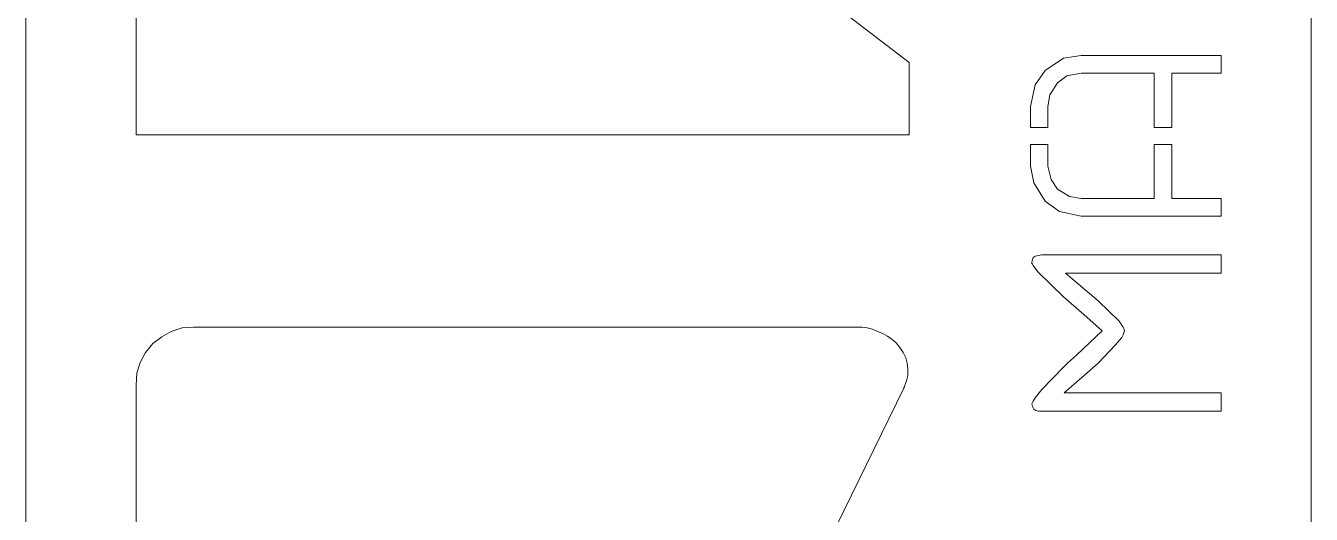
# Model space of a CAD drawing. Header units: inches. Extents: x 0 to 612, y 168 to 624.
# Drawn here: x 4.4 to 70.1, y 315.4 to 340.3 of the extents above; entities that cross this region are included whole.
import ezdxf

# ---------------------------------------------------------------- set-up
doc = ezdxf.new("R2010")
doc.units = ezdxf.units.IN
doc.header["$MEASUREMENT"] = 0
doc.layers.add('Capa 1', color=7, linetype='Continuous')

# ---------------------------------------------------------------- blocks, each defined once
blk = doc.blocks.new('block 1334')
at = {"layer": 'Capa 1', "color": 7, "lineweight": 9, "true_color": 0xffffff}
blk.add_lwpolyline([(65.459, 327.719), (57.503, 327.719)], dxfattribs=at)
blk = doc.blocks.new('block 1335')
at = {"layer": 'Capa 1', "color": 7, "lineweight": 9, "true_color": 0xffffff}
blk.add_lwpolyline([(65.459, 328.652), (65.459, 327.719)], dxfattribs=at)
blk = doc.blocks.new('block 1336')
at = {"layer": 'Capa 1', "color": 7, "lineweight": 9, "true_color": 0xffffff}
blk.add_lwpolyline([(56.604, 333.184), (56.776, 332.492), (57.088, 332.008)], dxfattribs=at)
blk = doc.blocks.new('block 1337')
at = {"layer": 'Capa 1', "color": 7, "lineweight": 9, "true_color": 0xffffff}
blk.add_lwpolyline([(56.604, 334.291), (56.604, 333.184)], dxfattribs=at)
blk = doc.blocks.new('block 1338')
at = {"layer": 'Capa 1', "color": 7, "lineweight": 9, "true_color": 0xffffff}
blk.add_lwpolyline([(55.705, 334.291), (56.604, 334.291)], dxfattribs=at)
blk = doc.blocks.new('block 1339')
at = {"layer": 'Capa 1', "color": 7, "lineweight": 9, "true_color": 0xffffff}
blk.add_lwpolyline([(55.705, 333.184), (55.705, 334.291)], dxfattribs=at)
blk = doc.blocks.new('block 1340')
at = {"layer": 'Capa 1', "color": 7, "lineweight": 9, "true_color": 0xffffff}
blk.add_lwpolyline([(56.465, 331.385), (55.877, 332.319), (55.705, 333.184)], dxfattribs=at)
blk = doc.blocks.new('block 1341')
at = {"layer": 'Capa 1', "color": 7, "lineweight": 9, "true_color": 0xffffff}
blk.add_lwpolyline([(58.299, 330.624), (57.192, 330.866), (56.465, 331.385)], dxfattribs=at)
blk = doc.blocks.new('block 1342')
at = {"layer": 'Capa 1', "color": 7, "lineweight": 9, "true_color": 0xffffff}
blk.add_lwpolyline([(65.459, 330.624), (58.299, 330.624)], dxfattribs=at)
blk = doc.blocks.new('block 1343')
at = {"layer": 'Capa 1', "color": 7, "lineweight": 9, "true_color": 0xffffff}
blk.add_lwpolyline([(65.459, 331.523), (65.459, 330.624)], dxfattribs=at)
blk = doc.blocks.new('block 1344')
at = {"layer": 'Capa 1', "color": 7, "lineweight": 9, "true_color": 0xffffff}
blk.add_lwpolyline([(62.934, 331.523), (65.459, 331.523)], dxfattribs=at)
blk = doc.blocks.new('block 1345')
at = {"layer": 'Capa 1', "color": 7, "lineweight": 9, "true_color": 0xffffff}
blk.add_lwpolyline([(62.934, 334.291), (62.934, 331.523)], dxfattribs=at)
blk = doc.blocks.new('block 1346')
at = {"layer": 'Capa 1', "color": 7, "lineweight": 9, "true_color": 0xffffff}
blk.add_lwpolyline([(62.034, 334.291), (62.934, 334.291)], dxfattribs=at)
blk = doc.blocks.new('block 1347')
at = {"layer": 'Capa 1', "color": 7, "lineweight": 9, "true_color": 0xffffff}
blk.add_lwpolyline([(62.034, 331.523), (62.034, 334.291)], dxfattribs=at)
blk = doc.blocks.new('block 1348')
at = {"layer": 'Capa 1', "color": 7, "lineweight": 9, "true_color": 0xffffff}
blk.add_lwpolyline([(58.299, 331.523), (62.034, 331.523)], dxfattribs=at)
blk = doc.blocks.new('block 1349')
at = {"layer": 'Capa 1', "color": 7, "lineweight": 9, "true_color": 0xffffff}
blk.add_lwpolyline([(57.088, 332.008), (57.71, 331.627), (58.299, 331.523)], dxfattribs=at)
blk = doc.blocks.new('block 1350')
at = {"layer": 'Capa 1', "color": 7, "lineweight": 9, "true_color": 0xffffff}
blk.add_lwpolyline([(62.034, 335.155), (62.034, 337.923)], dxfattribs=at)
blk = doc.blocks.new('block 1351')
at = {"layer": 'Capa 1', "color": 7, "lineweight": 9, "true_color": 0xffffff}
blk.add_lwpolyline([(62.934, 335.155), (62.034, 335.155)], dxfattribs=at)
blk = doc.blocks.new('block 1352')
at = {"layer": 'Capa 1', "color": 7, "lineweight": 9, "true_color": 0xffffff}
blk.add_lwpolyline([(62.934, 337.923), (62.934, 335.155)], dxfattribs=at)
blk = doc.blocks.new('block 1355')
at = {"layer": 'Capa 1', "color": 7, "lineweight": 9, "true_color": 0xffffff}
blk.add_lwpolyline([(58.299, 338.822), (65.459, 338.822)], dxfattribs=at)
blk = doc.blocks.new('block 1374')
at = {"layer": 'Capa 1', "color": 7, "lineweight": 9, "true_color": 0xffffff}
blk.add_lwpolyline([(57.399, 326.508), (56.085, 327.788), (55.843, 328.099), (55.808, 328.168), (55.773, 328.203), (55.773, 328.272)], dxfattribs=at)
blk = doc.blocks.new('block 1455')
at = {"layer": 'Capa 1', "color": 7, "lineweight": 9, "true_color": 0xffffff}
blk.add_lwpolyline([(49.513, 334.775), (49.513, 338.477)], dxfattribs=at)
blk = doc.blocks.new('block 1456')
at = {"layer": 'Capa 1', "color": 7, "lineweight": 9, "true_color": 0xffffff}
blk.add_lwpolyline([(10.011, 334.775), (49.513, 334.775)], dxfattribs=at)
blk = doc.blocks.new('block 1457')
at = {"layer": 'Capa 1', "color": 7, "lineweight": 9, "true_color": 0xffffff}
blk.add_lwpolyline([(65.459, 337.923), (62.934, 337.923)], dxfattribs=at)
blk = doc.blocks.new('block 1458')
at = {"layer": 'Capa 1', "color": 7, "lineweight": 9, "true_color": 0xffffff}
blk.add_lwpolyline([(65.459, 338.822), (65.459, 337.923)], dxfattribs=at)
blk = doc.blocks.new('block 1460')
at = {"layer": 'Capa 1', "color": 7, "lineweight": 9, "true_color": 0xffffff}
blk.add_lwpolyline([(56.465, 338.062), (57.399, 338.684), (58.299, 338.822)], dxfattribs=at)
blk = doc.blocks.new('block 1461')
at = {"layer": 'Capa 1', "color": 7, "lineweight": 9, "true_color": 0xffffff}
blk.add_lwpolyline([(55.705, 336.228), (55.946, 337.335), (56.465, 338.062)], dxfattribs=at)
blk = doc.blocks.new('block 1462')
at = {"layer": 'Capa 1', "color": 7, "lineweight": 9, "true_color": 0xffffff}
blk.add_lwpolyline([(55.705, 335.155), (55.705, 336.228)], dxfattribs=at)
blk = doc.blocks.new('block 1463')
at = {"layer": 'Capa 1', "color": 7, "lineweight": 9, "true_color": 0xffffff}
blk.add_lwpolyline([(56.604, 335.155), (55.705, 335.155)], dxfattribs=at)
blk = doc.blocks.new('block 1464')
at = {"layer": 'Capa 1', "color": 7, "lineweight": 9, "true_color": 0xffffff}
blk.add_lwpolyline([(56.604, 336.228), (56.604, 335.155)], dxfattribs=at)
blk = doc.blocks.new('block 1465')
at = {"layer": 'Capa 1', "color": 7, "lineweight": 9, "true_color": 0xffffff}
blk.add_lwpolyline([(57.088, 337.438), (56.708, 336.815), (56.604, 336.228)], dxfattribs=at)
blk = doc.blocks.new('block 1466')
at = {"layer": 'Capa 1', "color": 7, "lineweight": 9, "true_color": 0xffffff}
blk.add_lwpolyline([(58.299, 337.923), (57.572, 337.784), (57.088, 337.438)], dxfattribs=at)
blk = doc.blocks.new('block 1467')
at = {"layer": 'Capa 1', "color": 7, "lineweight": 9, "true_color": 0xffffff}
blk.add_lwpolyline([(62.034, 337.923), (58.299, 337.923)], dxfattribs=at)
blk = doc.blocks.new('block 1648')
at = {"layer": 'Capa 1', "color": 7, "lineweight": 9, "true_color": 0xffffff}
blk.add_lwpolyline([(46.814, 324.951), (12.951, 324.951)], dxfattribs=at)
blk = doc.blocks.new('block 1649')
at = {"layer": 'Capa 1', "color": 7, "lineweight": 9, "true_color": 0xffffff}
blk.add_lwpolyline([(46.814, 324.951), (47.091, 324.951), (47.368, 324.917), (47.645, 324.848), (47.887, 324.744), (48.164, 324.64), (48.406, 324.502), (48.648, 324.329), (48.855, 324.156)], dxfattribs=at)
blk = doc.blocks.new('block 1650')
at = {"layer": 'Capa 1', "color": 7, "lineweight": 9, "true_color": 0xffffff}
blk.add_lwpolyline([(48.855, 324.156), (49.028, 323.914), (49.201, 323.672), (49.34, 323.395), (49.409, 323.118), (49.443, 322.807), (49.443, 322.496), (49.374, 322.219), (49.271, 321.942)], dxfattribs=at)
blk = doc.blocks.new('block 1651')
at = {"layer": 'Capa 1', "color": 7, "lineweight": 9, "true_color": 0xffffff}
blk.add_lwpolyline([(49.236, 321.838), (49.236, 321.873), (49.271, 321.907), (49.271, 321.942)], dxfattribs=at)
blk = doc.blocks.new('block 1652')
at = {"layer": 'Capa 1', "color": 7, "lineweight": 9, "true_color": 0xffffff}
blk.add_lwpolyline([(34.743, 292.229), (49.236, 321.838)], dxfattribs=at)
blk = doc.blocks.new('block 1656')
at = {"layer": 'Capa 1', "color": 7, "lineweight": 9, "true_color": 0xffffff}
blk.add_lwpolyline([(10.011, 322.012), (10.011, 293.509)], dxfattribs=at)
blk = doc.blocks.new('block 1657')
at = {"layer": 'Capa 1', "color": 7, "lineweight": 9, "true_color": 0xffffff}
blk.add_lwpolyline([(12.951, 324.951), (12.363, 324.917), (11.809, 324.744), (11.325, 324.467), (10.875, 324.121), (10.495, 323.672), (10.218, 323.152), (10.045, 322.6), (10.011, 322.012)], dxfattribs=at)
blk = doc.blocks.new('block 1678')
at = {"layer": 'Capa 1', "color": 7, "lineweight": 9, "true_color": 0xffffff}
blk.add_lwpolyline([(10.011, 368.674), (49.513, 338.477)], dxfattribs=at)
blk = doc.blocks.new('block 1679')
at = {"layer": 'Capa 1', "color": 7, "lineweight": 9, "true_color": 0xffffff}
blk.add_lwpolyline([(10.011, 342.178), (10.011, 334.775)], dxfattribs=at)
blk = doc.blocks.new('block 1684')
at = {"layer": 'Capa 1', "color": 7, "lineweight": 9, "true_color": 0xffffff}
blk.add_lwpolyline([(70.06, 312.465), (70.06, 405.962)], dxfattribs=at)
blk = doc.blocks.new('block 1732')
at = {"layer": 'Capa 1', "color": 7, "lineweight": 9, "true_color": 0xffffff}
blk.add_lwpolyline([(4.372, 489.947), (4.372, 228.444)], dxfattribs=at)
blk = doc.blocks.new('block 2254')
at = {"layer": 'Capa 1', "color": 7, "lineweight": 9, "true_color": 0xffffff}
blk.add_lwpolyline([(55.773, 328.272), (55.808, 328.41), (55.843, 328.515), (55.946, 328.583), (56.119, 328.618), (56.292, 328.652)], dxfattribs=at)
blk = doc.blocks.new('block 2255')
at = {"layer": 'Capa 1', "color": 7, "lineweight": 9, "true_color": 0xffffff}
blk.add_lwpolyline([(56.292, 328.652), (65.459, 328.652)], dxfattribs=at)
blk = doc.blocks.new('block 2256')
at = {"layer": 'Capa 1', "color": 7, "lineweight": 9, "true_color": 0xffffff}
blk.add_lwpolyline([(57.503, 327.719), (59.164, 326.301)], dxfattribs=at)
blk = doc.blocks.new('block 2257')
at = {"layer": 'Capa 1', "color": 7, "lineweight": 9, "true_color": 0xffffff}
blk.add_lwpolyline([(59.164, 326.301), (60.236, 325.263), (60.443, 324.951), (60.478, 324.882), (60.512, 324.778)], dxfattribs=at)
blk = doc.blocks.new('block 2258')
at = {"layer": 'Capa 1', "color": 7, "lineweight": 9, "true_color": 0xffffff}
blk.add_lwpolyline([(60.512, 324.778), (60.478, 324.675), (60.443, 324.571), (60.374, 324.433), (60.062, 324.053), (59.164, 323.118)], dxfattribs=at)
blk = doc.blocks.new('block 2259')
at = {"layer": 'Capa 1', "color": 7, "lineweight": 9, "true_color": 0xffffff}
blk.add_lwpolyline([(59.164, 323.118), (58.333, 322.392), (57.434, 321.596)], dxfattribs=at)
blk = doc.blocks.new('block 2260')
at = {"layer": 'Capa 1', "color": 7, "lineweight": 9, "true_color": 0xffffff}
blk.add_lwpolyline([(57.434, 321.596), (65.459, 321.596)], dxfattribs=at)
blk = doc.blocks.new('block 2261')
at = {"layer": 'Capa 1', "color": 7, "lineweight": 9, "true_color": 0xffffff}
blk.add_lwpolyline([(65.459, 321.596), (65.459, 320.662)], dxfattribs=at)
blk = doc.blocks.new('block 2262')
at = {"layer": 'Capa 1', "color": 7, "lineweight": 9, "true_color": 0xffffff}
blk.add_lwpolyline([(65.459, 320.662), (56.292, 320.662)], dxfattribs=at)
blk = doc.blocks.new('block 2263')
at = {"layer": 'Capa 1', "color": 7, "lineweight": 9, "true_color": 0xffffff}
blk.add_lwpolyline([(56.292, 320.662), (56.119, 320.662), (55.981, 320.697), (55.877, 320.767), (55.808, 320.904), (55.773, 321.043)], dxfattribs=at)
blk = doc.blocks.new('block 2264')
at = {"layer": 'Capa 1', "color": 7, "lineweight": 9, "true_color": 0xffffff}
blk.add_lwpolyline([(55.773, 321.043), (55.808, 321.112), (55.843, 321.181), (55.946, 321.354), (56.292, 321.77), (57.399, 322.91)], dxfattribs=at)
blk = doc.blocks.new('block 2265')
at = {"layer": 'Capa 1', "color": 7, "lineweight": 9, "true_color": 0xffffff}
blk.add_lwpolyline([(57.399, 322.91), (57.468, 322.979), (57.607, 323.118), (58.057, 323.533), (59.371, 324.778)], dxfattribs=at)
blk = doc.blocks.new('block 2266')
at = {"layer": 'Capa 1', "color": 7, "lineweight": 9, "true_color": 0xffffff}
blk.add_lwpolyline([(59.371, 324.778), (58.437, 325.608), (57.399, 326.508)], dxfattribs=at)

msp = doc.modelspace()

# ---------------------------------------------------------------- block references
at = {"layer": 'Capa 1'}
for name in ['block 1732', 'block 1684', 'block 1678', 'block 1679', 'block 1455', 'block 1460', 'block 1355', 'block 1458', 'block 1461', 'block 1466', 'block 1467', 'block 1350', 'block 1352', 'block 1457', 'block 1465', 'block 1462', 'block 1464', 'block 1463', 'block 1351', 'block 1456', 'block 1338', 'block 1339', 'block 1337', 'block 1346', 'block 1347', 'block 1345', 'block 1340', 'block 1336', 'block 1349', 'block 1341', 'block 1348', 'block 1344', 'block 1343', 'block 1342', 'block 2254', 'block 2255', 'block 1335', 'block 1374', 'block 1334', 'block 2256', 'block 2266', 'block 2257', 'block 1657', 'block 1648', 'block 1649', 'block 2265', 'block 2258', 'block 1650', 'block 2264', 'block 2259', 'block 1656', 'block 1651', 'block 1652', 'block 2260', 'block 2261', 'block 2263', 'block 2262']:
    msp.add_blockref(name, (0, 0), dxfattribs=at)

doc.saveas('drawing.dxf')
